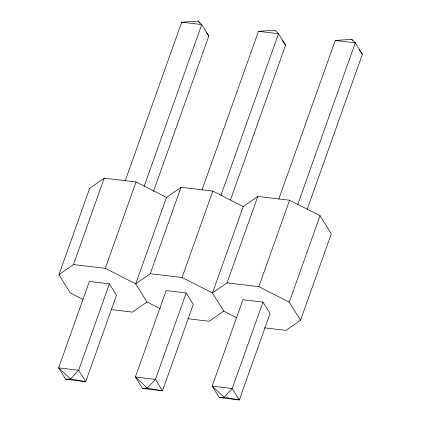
<?xml version="1.0" encoding="UTF-8"?>
<svg xmlns="http://www.w3.org/2000/svg" width="421" height="421" viewBox="0 0 421 421"><rect width="100%" height="100%" fill="white"/><g stroke="black" fill="none" stroke-linecap="round" stroke-linejoin="round"><path stroke-width="0.63" d="M83.063 299.384L70.181 292.827L58.935 274.708L89.705 188.287L104.24 178.151L136.046 181.94L166.484 197.428L181.019 187.292L212.821 191.081L243.264 206.574L257.799 196.439L289.601 200.228L320.044 215.72L331.295 233.839L300.52 320.26L285.985 330.396L264.567 327.843M58.935 274.708L73.47 264.572L104.24 178.151M125.232 180.767L181.704 22.176L198.191 21.05L201.743 24.56L208.827 35.974L153.46 191.471M73.47 264.572L105.271 268.361L136.046 181.94M109.423 283.822L78.648 370.243L70.554 378.989L65.702 379.274L58.614 367.859L89.389 281.438L109.423 283.822L116.512 295.242L85.737 381.663L65.702 379.274M144.166 186.25L201.743 24.56L181.704 22.176M166.484 197.428L135.715 283.849L146.961 301.973L160.427 308.825M105.271 268.361L135.715 283.849L150.244 273.713L181.019 187.292M202.012 189.913L258.483 31.317L274.971 30.196L278.523 33.706L285.606 45.121L230.461 199.996M150.244 273.713L182.051 277.502L212.821 191.081M186.203 292.969L155.428 379.389L147.334 388.136L142.477 388.42L135.394 377.005L166.163 290.579L186.203 292.969L193.286 304.383L162.517 390.804L142.477 388.42M220.946 195.397L278.523 33.706L258.483 31.317M243.264 206.574L212.494 292.995L223.74 311.114L236.618 317.671M182.051 277.502L212.494 292.995L227.024 282.859L257.799 196.439M278.791 199.054L335.263 40.463L351.745 39.337L355.298 42.847L362.386 54.267L307.235 209.142M227.024 282.859L258.831 286.648L289.601 200.228M262.983 302.115L232.208 388.536L224.114 397.277L219.257 397.566L212.173 386.146L242.943 299.726L262.983 302.115L270.066 313.529L239.296 399.95L219.257 397.566M297.726 204.538L355.298 42.847L335.263 40.463M300.52 320.26L289.269 302.141L320.044 215.72M146.961 301.973L132.426 312.108L111.66 309.635M223.74 311.114L209.205 321.249L187.787 318.702M258.831 286.648L289.269 302.141M351.745 39.337L352.509 40.405M359.345 49.999L362.386 54.267M282.186 40.321L285.606 45.121M198.191 21.05L199.712 23.181M206.169 32.243L208.827 35.974M78.648 370.243L58.614 367.859L70.554 378.989L85.737 381.663L78.648 370.243M155.428 379.389L135.394 377.005L147.334 388.136L162.517 390.804L155.428 379.389M232.208 388.536L212.173 386.146L224.114 397.277L239.296 399.95L232.208 388.536"/></g></svg>
